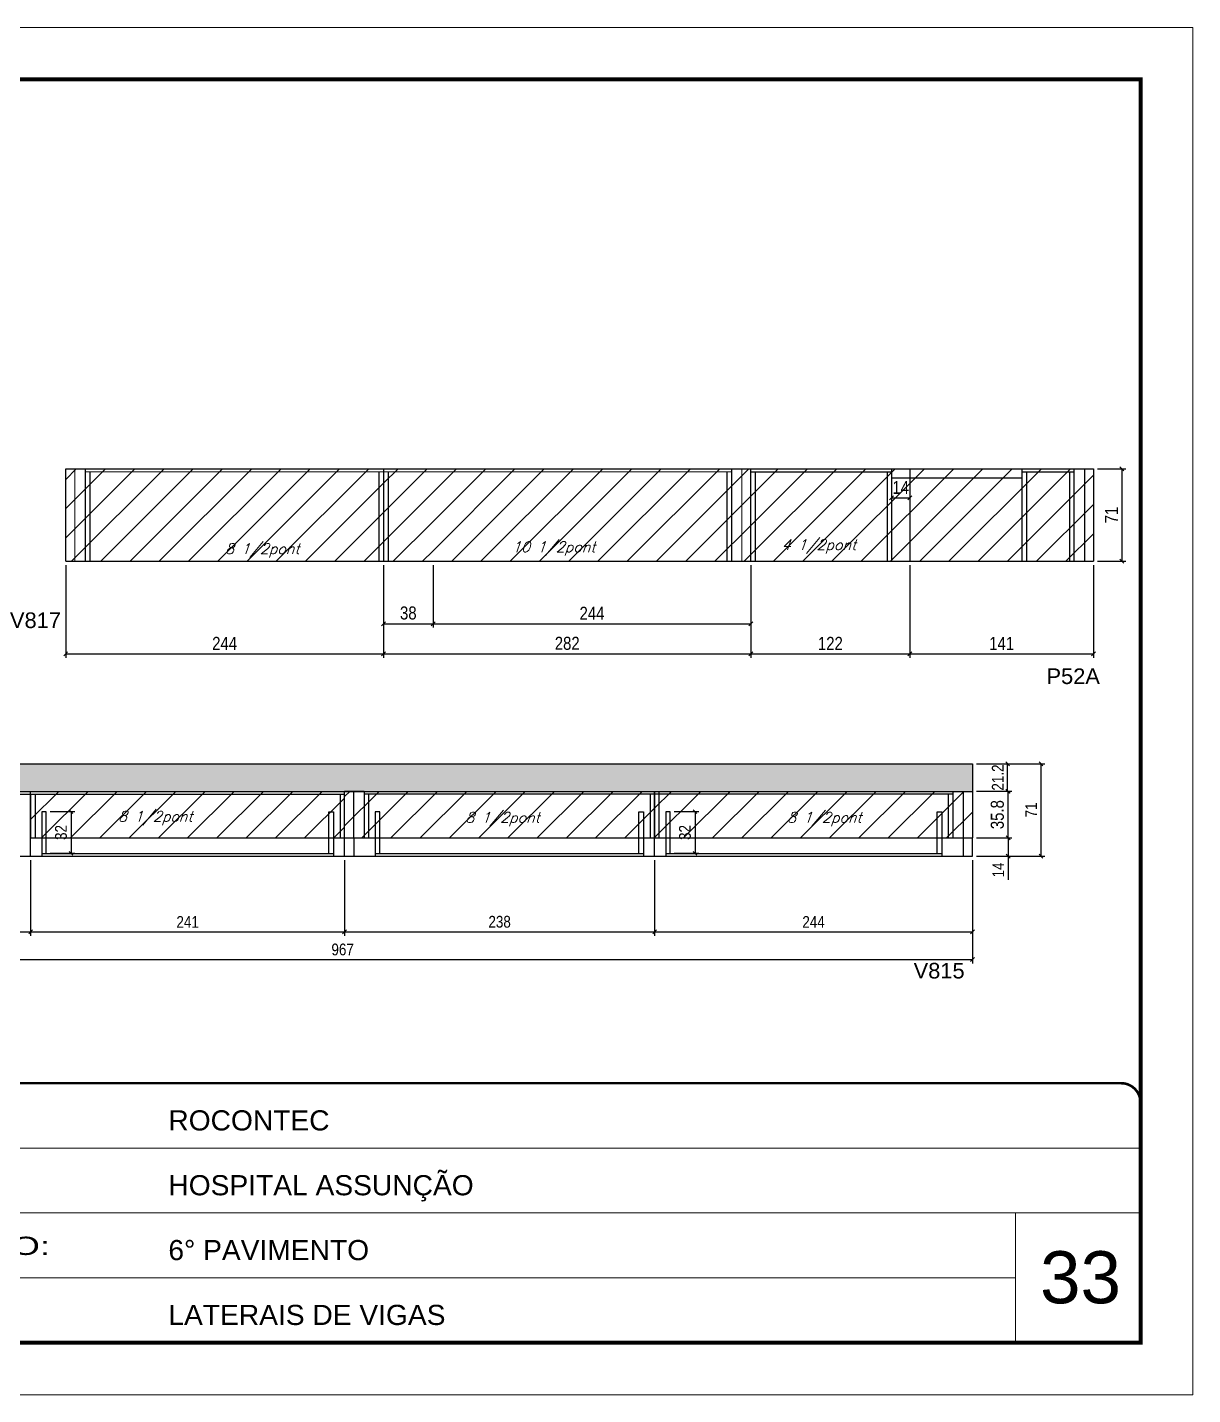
# Model space of a CAD drawing. Extents: x -20960 to -5926, y -2106 to 21915.
# Drawn here: x -11617 to -10722, y 11677 to 12727 of the extents above; entities that cross this region are included whole.
import ezdxf

# ---------------------------------------------------------------- set-up
doc = ezdxf.new("R2010")
doc.units = 0
doc.linetypes.add('CONTINUO', pattern=[0])
doc.linetypes.add('DASHED', pattern=[0.75, 0.5, -0.25])
for name, color, linetype in [('5', 5, 'Continuous'), ('COTA', 241, 'Continuous'), ('Painéis', 200, 'Continuous'), ('Reaproveitamento', 251, 'Continuous'), ('SARR_2.2x7', 40, 'Continuous'), ('SARR_3.5x7', 81, 'Continuous'), ('texto', 7, 'Continuous')]:
    doc.layers.add(name, color=color, linetype=linetype)
for name, color, linetype, lineweight in [('CARIMBO', 255, 'Continuous', 9), ('Folhas', 255, 'Continuous', 9), ('Sarr 2.2x7', 40, 'Continuous', 9), ('SARRAFO DE PRESSAO', 251, 'DASHED', 9)]:
    doc.layers.add(name, color=color, linetype=linetype, lineweight=lineweight)
doc.styles.add('ARIAL', font='arial.ttf')
doc.styles.add('COTA TECNICA', font='techl___.ttf', dxfattribs={"height": 10})
doc.styles.add('COTA TECNICA-50', font='techl___.ttf', dxfattribs={"height": 9})
doc.styles.add('Romans', font='romans.shx')
doc.styles.get("Standard").update_dxf_attribs({"font": 'arial.ttf'})
doc.styles.add('Tecnologia', font='')
doc.styles.get('Tecnologia').set_extended_font_data('Forgotten Futurist')
doc.dimstyles.new('COTA PAINEL-50', dxfattribs={"dimtxt": 9, "dimasz": 3, "dimexe": 3, "dimexo": 3, "dimgap": 3, "dimtad": 1, "dimdec": 1, "dimzin": 12, "dimdsep": 46, "dimtxsty": 'COTA TECNICA-50', "dimblk1": 'OBLIQUE', "dimblk2": 'OBLIQUE', "dimsah": 1, "dimcen": 0.9, "dimclrd": 4, "dimclre": 4, "dimclrt": 240, "dimadec": 1, "dimazin": 3, "dimtfac": 1, "dimtdec": 1, "dimtmove": 0, "dimatfit": 3, "dimfxl": 1, "dimtolj": 1, "dimtzin": 12, "dimarcsym": 0})
doc.dimstyles.new('PAINEL', dxfattribs={"dimtxt": 10, "dimasz": 3, "dimexe": 3, "dimexo": 3, "dimgap": 3, "dimtad": 1, "dimdec": 1, "dimzin": 12, "dimdsep": 46, "dimtxsty": 'COTA TECNICA', "dimblk1": 'OBLIQUE', "dimblk2": 'OBLIQUE', "dimsah": 1, "dimcen": 0.9, "dimclrd": 4, "dimclre": 4, "dimclrt": 240, "dimadec": 1, "dimazin": 3, "dimtfac": 1, "dimtdec": 1, "dimtmove": 0, "dimatfit": 3, "dimfxl": 1, "dimtolj": 1, "dimtzin": 12, "dimarcsym": 0})
pattern_1 = [(45, (138.873, -3441.319), (-11.22532, 11.22532), [])]
pattern_2 = [(45, (-154045.564, -7956.013), (-11.2253202, 11.2253202), [])]

# ---------------------------------------------------------------- blocks, each defined once
blk = doc.blocks.new('9999999999')
at = {"color": 30, "linetype": 'CONTINUO'}
for p, q in [((98564.6, 34379.6), (99584, 34379.6)), ((98564.6, 34329.8), (99488, 34329.8)), ((99584, 34329.8), (99488, 34329.8)), ((99488, 34329.8), (99488, 34230.2)), ((98564.6, 34280), (99488, 34280))]:
    blk.add_line(p, q, dxfattribs=at)
at = {"color": 30, "linetype": 'CONTINUO', "const_width": 2}
blk.add_lwpolyline([(99584, 34230.2), (99584, 34414.4, 0.414214), (99569, 34429.4), (98229, 34429.4, 0.414214), (98214, 34414.4), (98214, 34245.2, 0.414214), (98229, 34230.2), (99584, 34230.2)], format="xyb", dxfattribs=at)
at = {"layer": 'Folhas'}
blk.add_lwpolyline([(98139, 34190.2), (99624, 34190.2), (99624, 35240.2), (98139, 35240.2)], close=True, dxfattribs=at)
at = {"layer": 'Folhas', "color": 30, "const_width": 3}
blk.add_lwpolyline([(98214, 34230.2), (99584, 34230.2), (99584, 35200.2), (98214, 35200.2)], close=True, dxfattribs=at)
at = {"color": 7, "linetype": 'Continuous', "ltscale": 5, "style": 'ARIAL'}
for s, height, p in [('ROCONTEC', 15.48, (98837.7, 34393.1)), ('HOSPITAL ASSUNÇÃO', 15.483, (98837.7, 34343.3)), ('6° PAVIMENTO', 15.483, (98837.7, 34293.5)), ('LATERAIS DE VIGAS', 15.483, (98837.7, 34243.7))]:
    blk.add_text(s, height=height, dxfattribs=at).set_placement(p)
at = {"layer": 'Folhas', "color": 7, "style": 'Tecnologia', "width": 1.5}
blk.add_text('PAVIMENTO:', height=14, dxfattribs=at).set_placement((98573.7, 34297.5))
blk = doc.blocks.new('_Oblique')
at = {"color": 0, "linetype": 'ByBlock', "lineweight": -2}
blk.add_line((-0.5, -0.5), (0.5, 0.5), dxfattribs=at)
blk = doc.blocks.new('*D1195')
at = {"layer": 'COTA', "color": 4, "lineweight": -2, "ltscale": 25, "transparency": 16777216}
for p, q in [((-11587.1, 12313.8), (-11587.1, 12242.6)), ((-11343.1, 12313.8), (-11343.1, 12242.6)), ((-11587.1, 12245.6), (-11343.1, 12245.6))]:
    blk.add_line(p, q, dxfattribs=at)
at = {"layer": 'Defpoints', "color": 0, "ltscale": 25, "transparency": 16777216}
for p in [(-11587.1, 12316.8), (-11343.1, 12316.8), (-11343.1, 12245.6)]:
    blk.add_point(p, dxfattribs=at)
at = {"layer": 'COTA', "color": 4, "lineweight": -2, "ltscale": 25, "transparency": 16777216, "xscale": 3, "yscale": 3, "zscale": 3, "rotation": 180}
blk.add_blockref('_Oblique', (-11587.1, 12245.6), dxfattribs=at)
at = {"layer": 'COTA', "color": 4, "lineweight": -2, "ltscale": 25, "transparency": 16777216, "xscale": 3, "yscale": 3, "zscale": 3}
blk.add_blockref('_Oblique', (-11343.1, 12245.6), dxfattribs=at)
at = {"layer": 'COTA', "color": 240, "ltscale": 25, "transparency": 16777216, "insert": (-11465.1, 12253.7), "char_height": 10, "attachment_point": 5, "style": 'COTA TECNICA'}
blk.add_mtext('\\A1;244', dxfattribs=at)
blk = doc.blocks.new('*D1196')
at = {"layer": 'COTA', "color": 4, "lineweight": -2, "ltscale": 25, "transparency": 16777216}
for p, q in [((-11305.1, 12313.8), (-11305.1, 12265.8)), ((-11305.1, 12268.8), (-11061.1, 12268.8)), ((-11061.1, 12266.4), (-11061.1, 12265.8))]:
    blk.add_line(p, q, dxfattribs=at)
at = {"layer": 'Defpoints', "color": 0, "ltscale": 25, "transparency": 16777216}
for p in [(-11305.1, 12316.8), (-11061.1, 12269.4), (-11061.1, 12268.8)]:
    blk.add_point(p, dxfattribs=at)
at = {"layer": 'COTA', "color": 4, "lineweight": -2, "ltscale": 25, "transparency": 16777216, "xscale": 3, "yscale": 3, "zscale": 3, "rotation": 180}
blk.add_blockref('_Oblique', (-11305.1, 12268.8), dxfattribs=at)
at = {"layer": 'COTA', "color": 4, "lineweight": -2, "ltscale": 25, "transparency": 16777216, "xscale": 3, "yscale": 3, "zscale": 3}
blk.add_blockref('_Oblique', (-11061.1, 12268.8), dxfattribs=at)
at = {"layer": 'COTA', "color": 240, "ltscale": 25, "transparency": 16777216, "insert": (-11183.1, 12276.8), "char_height": 10, "attachment_point": 5, "style": 'COTA TECNICA'}
blk.add_mtext('\\A1;244', dxfattribs=at)
blk = doc.blocks.new('*D1197')
at = {"layer": 'COTA', "color": 4, "lineweight": -2, "ltscale": 25, "transparency": 16777216}
for p, q in [((-11343.1, 12313.8), (-11343.1, 12265.8)), ((-11305.1, 12313.8), (-11305.1, 12265.8)), ((-11343.1, 12268.8), (-11305.1, 12268.8))]:
    blk.add_line(p, q, dxfattribs=at)
at = {"layer": 'Defpoints', "color": 0, "ltscale": 25, "transparency": 16777216}
for p in [(-11343.1, 12316.8), (-11305.1, 12316.8), (-11305.1, 12268.8)]:
    blk.add_point(p, dxfattribs=at)
at = {"layer": 'COTA', "color": 4, "lineweight": -2, "ltscale": 25, "transparency": 16777216, "xscale": 3, "yscale": 3, "zscale": 3, "rotation": 180}
blk.add_blockref('_Oblique', (-11343.1, 12268.8), dxfattribs=at)
at = {"layer": 'COTA', "color": 4, "lineweight": -2, "ltscale": 25, "transparency": 16777216, "xscale": 3, "yscale": 3, "zscale": 3}
blk.add_blockref('_Oblique', (-11305.1, 12268.8), dxfattribs=at)
at = {"layer": 'COTA', "color": 240, "ltscale": 25, "transparency": 16777216, "insert": (-11324.1, 12277), "char_height": 10, "attachment_point": 5, "style": 'COTA TECNICA'}
blk.add_mtext('\\A1;38', dxfattribs=at)
blk = doc.blocks.new('*D1198')
at = {"layer": 'COTA', "color": 4, "lineweight": -2, "ltscale": 25, "transparency": 16777216}
for p, q in [((-11343.1, 12313.8), (-11343.1, 12242.6)), ((-11061.1, 12313.8), (-11061.1, 12242.6)), ((-11343.1, 12245.6), (-11061.1, 12245.6))]:
    blk.add_line(p, q, dxfattribs=at)
at = {"layer": 'Defpoints', "color": 0, "ltscale": 25, "transparency": 16777216}
for p in [(-11343.1, 12316.8), (-11061.1, 12316.8), (-11061.1, 12245.6)]:
    blk.add_point(p, dxfattribs=at)
at = {"layer": 'COTA', "color": 4, "lineweight": -2, "ltscale": 25, "transparency": 16777216, "xscale": 3, "yscale": 3, "zscale": 3, "rotation": 180}
blk.add_blockref('_Oblique', (-11343.1, 12245.6), dxfattribs=at)
at = {"layer": 'COTA', "color": 4, "lineweight": -2, "ltscale": 25, "transparency": 16777216, "xscale": 3, "yscale": 3, "zscale": 3}
blk.add_blockref('_Oblique', (-11061.1, 12245.6), dxfattribs=at)
at = {"layer": 'COTA', "color": 240, "ltscale": 25, "transparency": 16777216, "insert": (-11202.1, 12253.7), "char_height": 10, "attachment_point": 5, "style": 'COTA TECNICA'}
blk.add_mtext('\\A1;282', dxfattribs=at)
blk = doc.blocks.new('*D1209')
at = {"layer": 'COTA', "color": 4, "lineweight": -2, "ltscale": 25, "transparency": 16777216}
for p, q in [((-10795.1, 12387.8), (-10773.3, 12387.8)), ((-10776.3, 12387.8), (-10776.3, 12316.8)), ((-10795.1, 12316.8), (-10773.3, 12316.8))]:
    blk.add_line(p, q, dxfattribs=at)
at = {"layer": 'Defpoints', "color": 0, "ltscale": 25, "transparency": 16777216}
for p in [(-10798.1, 12387.8), (-10798.1, 12316.8), (-10776.3, 12316.8)]:
    blk.add_point(p, dxfattribs=at)
at = {"layer": 'COTA', "color": 4, "lineweight": -2, "ltscale": 25, "transparency": 16777216, "xscale": 3, "yscale": 3, "zscale": 3}
for p, rotation in [((-10776.3, 12387.8), 90), ((-10776.3, 12316.8), 270)]:
    blk.add_blockref('_Oblique', p, dxfattribs=dict(at, rotation=rotation))
at = {"layer": 'COTA', "color": 240, "ltscale": 25, "transparency": 16777216, "insert": (-10784.3, 12352.3), "char_height": 10, "attachment_point": 5, "rotation": 90, "style": 'COTA TECNICA'}
blk.add_mtext('\\A1;71', dxfattribs=at)
blk = doc.blocks.new('*D1199')
at = {"layer": 'COTA', "color": 4, "lineweight": -2, "ltscale": 25, "transparency": 16777216}
for p, q in [((-11061.1, 12313.8), (-11061.1, 12242.6)), ((-10939.1, 12313.8), (-10939.1, 12242.6)), ((-11061.1, 12245.6), (-10939.1, 12245.6))]:
    blk.add_line(p, q, dxfattribs=at)
at = {"layer": 'Defpoints', "color": 0, "ltscale": 25, "transparency": 16777216}
for p in [(-11061.1, 12316.8), (-10939.1, 12316.8), (-10939.1, 12245.6)]:
    blk.add_point(p, dxfattribs=at)
at = {"layer": 'COTA', "color": 4, "lineweight": -2, "ltscale": 25, "transparency": 16777216, "xscale": 3, "yscale": 3, "zscale": 3, "rotation": 180}
blk.add_blockref('_Oblique', (-11061.1, 12245.6), dxfattribs=at)
at = {"layer": 'COTA', "color": 4, "lineweight": -2, "ltscale": 25, "transparency": 16777216, "xscale": 3, "yscale": 3, "zscale": 3}
blk.add_blockref('_Oblique', (-10939.1, 12245.6), dxfattribs=at)
at = {"layer": 'COTA', "color": 240, "ltscale": 25, "transparency": 16777216, "insert": (-11000.1, 12253.7), "char_height": 10, "attachment_point": 5, "style": 'COTA TECNICA'}
blk.add_mtext('\\A1;122', dxfattribs=at)
blk = doc.blocks.new('*D1200')
at = {"layer": 'COTA', "color": 4, "lineweight": -2, "ltscale": 25, "transparency": 16777216}
for p, q in [((-10798.1, 12313.8), (-10798.1, 12242.6)), ((-10939.1, 12266.4), (-10939.1, 12242.6)), ((-10939.1, 12245.6), (-10798.1, 12245.6))]:
    blk.add_line(p, q, dxfattribs=at)
at = {"layer": 'Defpoints', "color": 0, "ltscale": 25, "transparency": 16777216}
for p in [(-10798.1, 12316.8), (-10939.1, 12269.4), (-10798.1, 12245.6)]:
    blk.add_point(p, dxfattribs=at)
at = {"layer": 'COTA', "color": 4, "lineweight": -2, "ltscale": 25, "transparency": 16777216, "xscale": 3, "yscale": 3, "zscale": 3, "rotation": 180}
blk.add_blockref('_Oblique', (-10939.1, 12245.6), dxfattribs=at)
at = {"layer": 'COTA', "color": 4, "lineweight": -2, "ltscale": 25, "transparency": 16777216, "xscale": 3, "yscale": 3, "zscale": 3}
blk.add_blockref('_Oblique', (-10798.1, 12245.6), dxfattribs=at)
at = {"layer": 'COTA', "color": 240, "ltscale": 25, "transparency": 16777216, "insert": (-10868.6, 12253.7), "char_height": 10, "attachment_point": 5, "style": 'COTA TECNICA'}
blk.add_mtext('\\A1;141', dxfattribs=at)
blk = doc.blocks.new('*D1210')
at = {"layer": 'COTA', "color": 4, "lineweight": -2, "ltscale": 25, "transparency": 16777216}
for p, q in [((-10953.1, 12377.8), (-10953.1, 12362.4)), ((-10939.1, 12377.8), (-10939.1, 12362.4)), ((-10953.1, 12365.4), (-10939.1, 12365.4))]:
    blk.add_line(p, q, dxfattribs=at)
at = {"layer": 'Defpoints', "color": 0, "ltscale": 25, "transparency": 16777216}
for p in [(-10953.1, 12380.8), (-10939.1, 12380.8), (-10939.1, 12365.4)]:
    blk.add_point(p, dxfattribs=at)
at = {"layer": 'COTA', "color": 4, "lineweight": -2, "ltscale": 25, "transparency": 16777216, "xscale": 3, "yscale": 3, "zscale": 3, "rotation": 180}
blk.add_blockref('_Oblique', (-10953.1, 12365.4), dxfattribs=at)
at = {"layer": 'COTA', "color": 4, "lineweight": -2, "ltscale": 25, "transparency": 16777216, "xscale": 3, "yscale": 3, "zscale": 3}
blk.add_blockref('_Oblique', (-10939.1, 12365.4), dxfattribs=at)
at = {"layer": 'COTA', "color": 240, "ltscale": 25, "transparency": 16777216, "insert": (-10946.1, 12373.5), "char_height": 10, "attachment_point": 5, "style": 'COTA TECNICA'}
blk.add_mtext('\\A1;14', dxfattribs=at)
blk = doc.blocks.new('*D1213')
at = {"layer": 'COTA', "color": 4, "lineweight": -2, "ltscale": 25, "transparency": 16777216}
for p, q in [((-10888, 12140.1), (-10860.7, 12140.1)), ((-10863.7, 12104.3), (-10863.7, 12140.1)), ((-10888, 12104.3), (-10860.7, 12104.3))]:
    blk.add_line(p, q, dxfattribs=at)
at = {"layer": 'Defpoints', "color": 0, "ltscale": 25, "transparency": 16777216}
for p in [(-10891, 12140.1), (-10863.7, 12140.1), (-10891, 12104.3)]:
    blk.add_point(p, dxfattribs=at)
at = {"layer": 'COTA', "color": 4, "lineweight": -2, "ltscale": 25, "transparency": 16777216, "xscale": 3, "yscale": 3, "zscale": 3}
for p, rotation in [((-10863.7, 12140.1), 90), ((-10863.7, 12104.3), 270)]:
    blk.add_blockref('_Oblique', p, dxfattribs=dict(at, rotation=rotation))
at = {"layer": 'COTA', "color": 240, "ltscale": 25, "transparency": 16777216, "insert": (-10871.9, 12122.2), "char_height": 10, "attachment_point": 5, "rotation": 90, "style": 'COTA TECNICA'}
blk.add_mtext('\\A1;35.8', dxfattribs=at)
blk = doc.blocks.new('*D1214')
at = {"layer": 'COTA', "color": 4, "lineweight": -2, "transparency": 16777216}
for p, q in [((-10888, 12161.3), (-10861, 12161.3)), ((-10864, 12140.1), (-10864, 12161.3)), ((-10888, 12140.1), (-10861, 12140.1))]:
    blk.add_line(p, q, dxfattribs=at)
at = {"layer": 'Defpoints', "color": 0, "transparency": 16777216}
for p in [(-10891, 12161.3), (-10864, 12161.3), (-10891, 12140.1)]:
    blk.add_point(p, dxfattribs=at)
at = {"layer": 'COTA', "color": 4, "lineweight": -2, "transparency": 16777216, "xscale": 3, "yscale": 3, "zscale": 3}
for p, rotation in [((-10864, 12161.3), 90), ((-10864, 12140.1), 270)]:
    blk.add_blockref('_Oblique', p, dxfattribs=dict(at, rotation=rotation))
at = {"layer": 'COTA', "color": 240, "transparency": 16777216, "insert": (-10871.6, 12150.7), "char_height": 9, "attachment_point": 5, "rotation": 90, "style": 'COTA TECNICA-50'}
blk.add_mtext('\\A1;21.2', dxfattribs=at)
blk = doc.blocks.new('*D1202')
at = {"layer": 'COTA', "color": 4, "lineweight": -2, "transparency": 16777216}
for p, q in [((-11858, 12087.3), (-11858, 12029.2)), ((-11614, 12087.3), (-11614, 12029.2)), ((-11858, 12032.2), (-11614, 12032.2))]:
    blk.add_line(p, q, dxfattribs=at)
at = {"layer": 'Defpoints', "color": 0, "transparency": 16777216}
for p in [(-11858, 12090.3), (-11614, 12090.3), (-11614, 12032.2)]:
    blk.add_point(p, dxfattribs=at)
at = {"layer": 'COTA', "color": 4, "lineweight": -2, "transparency": 16777216, "xscale": 3, "yscale": 3, "zscale": 3, "rotation": 180}
blk.add_blockref('_Oblique', (-11858, 12032.2), dxfattribs=at)
at = {"layer": 'COTA', "color": 4, "lineweight": -2, "transparency": 16777216, "xscale": 3, "yscale": 3, "zscale": 3}
blk.add_blockref('_Oblique', (-11614, 12032.2), dxfattribs=at)
at = {"layer": 'COTA', "color": 240, "transparency": 16777216, "insert": (-11736, 12039.8), "char_height": 9, "attachment_point": 5, "style": 'COTA TECNICA-50'}
blk.add_mtext('\\A1;244', dxfattribs=at)
blk = doc.blocks.new('*D1215')
at = {"layer": 'COTA', "color": 4, "lineweight": -2, "transparency": 16777216}
for p, q in [((-11614, 12087.3), (-11614, 12029.2)), ((-11373, 12087.3), (-11373, 12029.2)), ((-11614, 12032.2), (-11373, 12032.2))]:
    blk.add_line(p, q, dxfattribs=at)
at = {"layer": 'Defpoints', "color": 0, "transparency": 16777216}
for p in [(-11614, 12090.3), (-11373, 12090.3), (-11373, 12032.2)]:
    blk.add_point(p, dxfattribs=at)
at = {"layer": 'COTA', "color": 4, "lineweight": -2, "transparency": 16777216, "xscale": 3, "yscale": 3, "zscale": 3, "rotation": 180}
blk.add_blockref('_Oblique', (-11614, 12032.2), dxfattribs=at)
at = {"layer": 'COTA', "color": 4, "lineweight": -2, "transparency": 16777216, "xscale": 3, "yscale": 3, "zscale": 3}
blk.add_blockref('_Oblique', (-11373, 12032.2), dxfattribs=at)
at = {"layer": 'COTA', "color": 240, "transparency": 16777216, "insert": (-11493.5, 12039.8), "char_height": 9, "attachment_point": 5, "style": 'COTA TECNICA-50'}
blk.add_mtext('\\A1;241', dxfattribs=at)
blk = doc.blocks.new('*D1203')
at = {"layer": 'COTA', "color": 4, "lineweight": -2, "transparency": 16777216}
for p, q in [((-11373, 12087.3), (-11373, 12029.2)), ((-11135, 12087.3), (-11135, 12029.2)), ((-11373, 12032.2), (-11135, 12032.2))]:
    blk.add_line(p, q, dxfattribs=at)
at = {"layer": 'Defpoints', "color": 0, "transparency": 16777216}
for p in [(-11373, 12090.3), (-11135, 12090.3), (-11135, 12032.2)]:
    blk.add_point(p, dxfattribs=at)
at = {"layer": 'COTA', "color": 4, "lineweight": -2, "transparency": 16777216, "xscale": 3, "yscale": 3, "zscale": 3, "rotation": 180}
blk.add_blockref('_Oblique', (-11373, 12032.2), dxfattribs=at)
at = {"layer": 'COTA', "color": 4, "lineweight": -2, "transparency": 16777216, "xscale": 3, "yscale": 3, "zscale": 3}
blk.add_blockref('_Oblique', (-11135, 12032.2), dxfattribs=at)
at = {"layer": 'COTA', "color": 240, "transparency": 16777216, "insert": (-11254, 12039.9), "char_height": 9, "attachment_point": 5, "style": 'COTA TECNICA-50'}
blk.add_mtext('\\A1;238', dxfattribs=at)
blk = doc.blocks.new('*D1204')
at = {"layer": 'COTA', "color": 4, "lineweight": -2, "transparency": 16777216}
for p, q in [((-11135, 12087.3), (-11135, 12029.2)), ((-10891, 12087.3), (-10891, 12029.2)), ((-11135, 12032.2), (-10891, 12032.2))]:
    blk.add_line(p, q, dxfattribs=at)
at = {"layer": 'Defpoints', "color": 0, "transparency": 16777216}
for p in [(-11135, 12090.3), (-10891, 12090.3), (-10891, 12032.2)]:
    blk.add_point(p, dxfattribs=at)
at = {"layer": 'COTA', "color": 4, "lineweight": -2, "transparency": 16777216, "xscale": 3, "yscale": 3, "zscale": 3, "rotation": 180}
blk.add_blockref('_Oblique', (-11135, 12032.2), dxfattribs=at)
at = {"layer": 'COTA', "color": 4, "lineweight": -2, "transparency": 16777216, "xscale": 3, "yscale": 3, "zscale": 3}
blk.add_blockref('_Oblique', (-10891, 12032.2), dxfattribs=at)
at = {"layer": 'COTA', "color": 240, "transparency": 16777216, "insert": (-11013, 12039.8), "char_height": 9, "attachment_point": 5, "style": 'COTA TECNICA-50'}
blk.add_mtext('\\A1;244', dxfattribs=at)
blk = doc.blocks.new('*D1205')
at = {"layer": 'COTA', "color": 4, "lineweight": -2, "transparency": 16777216}
for p, q in [((-11858, 12087.3), (-11858, 12008)), ((-10891, 12087.3), (-10891, 12008)), ((-11858, 12011), (-10891, 12011))]:
    blk.add_line(p, q, dxfattribs=at)
at = {"layer": 'Defpoints', "color": 0, "transparency": 16777216}
for p in [(-11858, 12090.3), (-10891, 12090.3), (-10891, 12011)]:
    blk.add_point(p, dxfattribs=at)
at = {"layer": 'COTA', "color": 4, "lineweight": -2, "transparency": 16777216, "xscale": 3, "yscale": 3, "zscale": 3, "rotation": 180}
blk.add_blockref('_Oblique', (-11858, 12011), dxfattribs=at)
at = {"layer": 'COTA', "color": 4, "lineweight": -2, "transparency": 16777216, "xscale": 3, "yscale": 3, "zscale": 3}
blk.add_blockref('_Oblique', (-10891, 12011), dxfattribs=at)
at = {"layer": 'COTA', "color": 240, "transparency": 16777216, "insert": (-11374.5, 12018.6), "char_height": 9, "attachment_point": 5, "style": 'COTA TECNICA-50'}
blk.add_mtext('\\A1;967', dxfattribs=at)
blk = doc.blocks.new('*D1221')
at = {"layer": 'COTA', "color": 4, "lineweight": -2, "transparency": 16777216}
for p, q in [((-11599, 12124.5), (-11580, 12124.5)), ((-11583, 12124.5), (-11583, 12092.5)), ((-11599, 12092.5), (-11580, 12092.5))]:
    blk.add_line(p, q, dxfattribs=at)
at = {"layer": 'Defpoints', "color": 0, "transparency": 16777216}
for p in [(-11602, 12124.5), (-11602, 12092.5), (-11583, 12092.5)]:
    blk.add_point(p, dxfattribs=at)
at = {"layer": 'COTA', "color": 4, "lineweight": -2, "transparency": 16777216, "xscale": 3, "yscale": 3, "zscale": 3}
for p, rotation in [((-11583, 12124.5), 90), ((-11583, 12092.5), 270)]:
    blk.add_blockref('_Oblique', p, dxfattribs=dict(at, rotation=rotation))
at = {"layer": 'COTA', "color": 240, "transparency": 16777216, "insert": (-11590.7, 12108.5), "char_height": 9, "attachment_point": 5, "rotation": 90, "style": 'COTA TECNICA-50'}
blk.add_mtext('\\A1;32', dxfattribs=at)
blk = doc.blocks.new('*D1222')
at = {"layer": 'COTA', "color": 4, "lineweight": -2, "transparency": 16777216}
for p, q in [((-11120, 12124.5), (-11101, 12124.5)), ((-11104, 12124.5), (-11104, 12092.5)), ((-11120, 12092.5), (-11101, 12092.5))]:
    blk.add_line(p, q, dxfattribs=at)
at = {"layer": 'Defpoints', "color": 0, "transparency": 16777216}
for p in [(-11123, 12124.5), (-11123, 12092.5), (-11104, 12092.5)]:
    blk.add_point(p, dxfattribs=at)
at = {"layer": 'COTA', "color": 4, "lineweight": -2, "transparency": 16777216, "xscale": 3, "yscale": 3, "zscale": 3}
for p, rotation in [((-11104, 12124.5), 90), ((-11104, 12092.5), 270)]:
    blk.add_blockref('_Oblique', p, dxfattribs=dict(at, rotation=rotation))
at = {"layer": 'COTA', "color": 240, "transparency": 16777216, "insert": (-11111.7, 12108.5), "char_height": 9, "attachment_point": 5, "rotation": 90, "style": 'COTA TECNICA-50'}
blk.add_mtext('\\A1;32', dxfattribs=at)
blk = doc.blocks.new('*D1223')
at = {"layer": 'COTA', "color": 4, "lineweight": -2, "transparency": 16777216}
for p, q in [((-10888, 12104.3), (-10860.7, 12104.3)), ((-10863.7, 12104.3), (-10863.7, 12090.3)), ((-10888, 12090.3), (-10860.7, 12090.3)), ((-10863.7, 12090.3), (-10863.7, 12072.2))]:
    blk.add_line(p, q, dxfattribs=at)
at = {"layer": 'Defpoints', "color": 0, "transparency": 16777216}
for p in [(-10891, 12104.3), (-10891, 12090.3), (-10863.7, 12090.3)]:
    blk.add_point(p, dxfattribs=at)
at = {"layer": 'COTA', "color": 4, "lineweight": -2, "transparency": 16777216, "xscale": 3, "yscale": 3, "zscale": 3}
for p, rotation in [((-10863.7, 12104.3), 90), ((-10863.7, 12090.3), 270)]:
    blk.add_blockref('_Oblique', p, dxfattribs=dict(at, rotation=rotation))
at = {"layer": 'COTA', "color": 240, "transparency": 16777216, "insert": (-10871.2, 12079.7), "char_height": 9, "attachment_point": 5, "rotation": 90, "style": 'COTA TECNICA-50'}
blk.add_mtext('\\A1;14', dxfattribs=at)
blk = doc.blocks.new('*D1206')
at = {"layer": 'COTA', "color": 4, "lineweight": -2, "transparency": 16777216}
for p, q in [((-10888, 12161.3), (-10835.4, 12161.3)), ((-10838.4, 12090.3), (-10838.4, 12161.3)), ((-10888, 12090.3), (-10835.4, 12090.3))]:
    blk.add_line(p, q, dxfattribs=at)
at = {"layer": 'Defpoints', "color": 0, "transparency": 16777216}
for p in [(-10891, 12161.3), (-10838.4, 12161.3), (-10891, 12090.3)]:
    blk.add_point(p, dxfattribs=at)
at = {"layer": 'COTA', "color": 4, "lineweight": -2, "transparency": 16777216, "xscale": 3, "yscale": 3, "zscale": 3}
for p, rotation in [((-10838.4, 12161.3), 90), ((-10838.4, 12090.3), 270)]:
    blk.add_blockref('_Oblique', p, dxfattribs=dict(at, rotation=rotation))
at = {"layer": 'COTA', "color": 240, "transparency": 16777216, "insert": (-10846, 12125.8), "char_height": 9, "attachment_point": 5, "rotation": 90, "style": 'COTA TECNICA-50'}
blk.add_mtext('\\A1;71', dxfattribs=at)

msp = doc.modelspace()

# ---------------------------------------------------------------- hatches: boundary and pattern name
at = {"layer": 'COTA', "ltscale": 25}
h = msp.add_hatch(dxfattribs=at)
h.set_pattern_fill('AR-CONC', color=256, scale=0.03)
h.set_pattern_definition([(50, (219.5488, -3415.3086), (5.4655401, -0.4781726), [0.5715, -6.2865]), (355, (219.549, -3415.3086), (-1.0573026, 5.7317054), [0.4572, -5.0292175]), (100.451445, (220.004, -3415.3484), (4.4082374, 5.2535326), [0.4857003, -5.3427073]), (46.1842, (219.549, -3413.7846), (8.1323712, -1.2612698), [0.85725, -9.42975]), (96.635558, (220.2265, -3413.89), (7.122124, 7.4227837), [0.7285507, -8.0140682]), (351.18415, (219.549, -3413.7846), (7.122124, 7.4227837), [0.685799, -7.543792]), (21, (220.3108, -3414.1656), (4.5484317, -3.0679559), [0.5715, -6.2865]), (326, (220.311, -3414.1656), (1.8540609, 5.525639), [0.4572, -5.0292]), (71.451445, (220.69, -3414.421), (6.4024926, 2.457683), [0.4857003, -5.3426981]), (37.5, (219.5488, -3415.3086), (0.0926581, 2.53665117), [0, -4.96824, 0, -5.1054, 0, -5.04825]), (7.5, (219.5488, -3415.3086), (2.00458988, 3.00541724), [0, -2.91084, 0, -4.85394, 0, -1.92405]), (327.5, (217.8495, -3415.3086), (4.06771786, -0.17186232), [0, -1.905, 0, -5.9436, 0, -7.8867]), (317.5, (217.0875, -3415.3086), (4.44387544, 0.7627947), [0, -2.4765, 0, -3.94716, 0, -5.6007])])
h.paths.add_polyline_path([(-11869.03, 12161.27), (-11869.03, 12140.07), (-11358.03, 12140.07), (-11135.03, 12140.07), (-10891.03, 12140.07), (-10891.03, 12161.27)])
at = {"layer": 'Reaproveitamento'}
h = msp.add_hatch(dxfattribs=at)
h.set_pattern_fill('ANSI31', color=256, scale=5)
h.set_pattern_definition(pattern_1)
h.paths.add_polyline_path([(-11343.12, 12316.78), (-11343.12, 12387.78), (-11587.12, 12387.78), (-11587.12, 12316.78)])
h = msp.add_hatch(dxfattribs=at)
h.set_pattern_fill('ANSI31', color=256, scale=5)
h.set_pattern_definition(pattern_1)
h.paths.add_polyline_path([(-11343.12, 12316.78), (-11305.12, 12316.78), (-11305.12, 12387.78), (-11343.12, 12387.78)])
h = msp.add_hatch(dxfattribs=at)
h.set_pattern_fill('ANSI31', color=256, scale=5)
h.set_pattern_definition(pattern_1)
h.paths.add_polyline_path([(-11305.12, 12387.78), (-11305.12, 12316.78), (-11061.12, 12316.78), (-11061.12, 12387.78)])
h = msp.add_hatch(dxfattribs=at)
h.set_pattern_fill('ANSI31', color=256, scale=5)
h.set_pattern_definition(pattern_1)
h.paths.add_polyline_path([(-11061.12, 12387.78), (-11061.12, 12316.78), (-10953.12, 12316.78), (-10798.1, 12316.78), (-10798.1, 12387.78), (-10953.12, 12387.78)])
h = msp.add_hatch(dxfattribs=at)
h.set_pattern_fill('ANSI31', color=256, scale=5)
h.set_pattern_definition([(45, (219.549, -3415.309), (-11.22532, 11.22532), [])])
h.paths.add_polyline_path([(-11614.03, 12104.27), (-11373.03, 12104.27), (-11373.03, 12140.07), (-11614.03, 12140.07)])
at = {"layer": 'Reaproveitamento', "ltscale": 25}
h = msp.add_hatch(dxfattribs=at)
h.set_pattern_fill('ANSI31', color=256, scale=5)
h.set_pattern_definition(pattern_2)
h.paths.add_polyline_path([(-11373.03, 12104.27), (-11135.03, 12104.27), (-11135.03, 12140.07), (-11373.03, 12140.07)])
h = msp.add_hatch(dxfattribs=at)
h.set_pattern_fill('ANSI31', color=256, scale=5)
h.set_pattern_definition(pattern_2)
h.paths.add_polyline_path([(-11135.03, 12104.27), (-10891.03, 12104.27), (-10891.03, 12140.07), (-11135.03, 12140.07)])

# ---------------------------------------------------------------- linework, layer by layer
at = {"layer": 'COTA', "ltscale": 25}
for p, q in [((-11858.03, 12161.27), (-10891.03, 12161.27)), ((-10891.03, 12161.27), (-10891.03, 12140.07))]:
    msp.add_line(p, q, dxfattribs=at)
at = {"layer": 'Painéis'}
for p, q in [((-11587.12, 12387.78), (-11061.12, 12387.78)), ((-11587.12, 12316.78), (-11587.12, 12387.78)), ((-11061.12, 12387.78), (-10953.12, 12387.78)), ((-10953.12, 12387.78), (-10798.1, 12387.78)), ((-11587.12, 12316.78), (-10798.1, 12316.78)), ((-11858.03, 12140.07), (-11358.03, 12140.07)), ((-11373.03, 12140.07), (-11135.03, 12140.07)), ((-11614.03, 12104.27), (-10891.03, 12104.27))]:
    msp.add_line(p, q, dxfattribs=at)
at = {"layer": 'Painéis', "ltscale": 25}
for p, q in [((-11343.12, 12387.78), (-11343.12, 12316.78)), ((-11061.12, 12316.78), (-11061.12, 12387.78)), ((-10939.1, 12387.78), (-10939.1, 12316.78)), ((-10798.1, 12387.78), (-10798.1, 12316.78)), ((-11614.03, 12090.27), (-11614.03, 12140.07)), ((-11373.03, 12090.27), (-11373.03, 12140.07)), ((-11358.03, 12140.07), (-11373.03, 12140.07)), ((-11135.03, 12090.27), (-11135.03, 12140.07)), ((-11135.03, 12140.07), (-10891.03, 12140.07)), ((-10891.03, 12140.07), (-10891.03, 12104.27)), ((-10891.03, 12090.27), (-10891.03, 12104.27)), ((-11858.03, 12090.27), (-11614.03, 12090.27)), ((-11614.03, 12090.27), (-10891.03, 12090.27))]:
    msp.add_line(p, q, dxfattribs=at)
at = {"layer": 'Sarr 2.2x7'}
for p, q in [((-11580.12, 12316.78), (-11580.12, 12387.78)), ((-11572.12, 12385.58), (-11343.12, 12385.58)), ((-11343.12, 12385.58), (-11076.12, 12385.58)), ((-11068.12, 12387.78), (-11068.12, 12316.78))]:
    msp.add_line(p, q, dxfattribs=at)
at = {"layer": 'SARR_2.2x7', "linetype": 'Continuous'}
for p, q in [((-11061.12, 12385.58), (-10953.12, 12385.58)), ((-10953.12, 12380.78), (-10939.1, 12380.78)), ((-10939.1, 12380.78), (-10853.12, 12380.78)), ((-10853.12, 12385.58), (-10813.1, 12385.58)), ((-10805.1, 12387.78), (-10805.1, 12316.78)), ((-11366.03, 12104.27), (-11366.03, 12140.07)), ((-10898.03, 12140.07), (-10898.03, 12104.27)), ((-11773.03, 12137.87), (-11614.03, 12137.87)), ((-11614.03, 12137.87), (-11373.03, 12137.87)), ((-10906.03, 12137.87), (-11358.03, 12137.87)), ((-11366.03, 12104.27), (-11366.03, 12090.27)), ((-10898.03, 12104.27), (-10898.03, 12090.27))]:
    msp.add_line(p, q, dxfattribs=at)
at = {"layer": 'SARR_2.2x7', "linetype": 'Continuous', "ltscale": 50}
for p, q in [((-11605.53, 12092.47), (-11381.53, 12092.47)), ((-11349.53, 12092.47), (-11143.53, 12092.47)), ((-11126.53, 12092.47), (-10914.53, 12092.47))]:
    msp.add_line(p, q, dxfattribs=at)
at = {"layer": 'SARR_3.5x7'}
for p, q in [((-11572.12, 12387.78), (-11572.12, 12316.78)), ((-11568.62, 12385.58), (-11568.62, 12316.78)), ((-11346.62, 12385.58), (-11346.62, 12316.78)), ((-11339.62, 12385.58), (-11339.62, 12316.78)), ((-11079.62, 12385.58), (-11079.62, 12316.78)), ((-11076.12, 12387.78), (-11076.12, 12316.78)), ((-11057.62, 12316.78), (-11057.62, 12385.58)), ((-10956.62, 12385.58), (-10956.62, 12316.78)), ((-10953.12, 12387.78), (-10953.12, 12316.78)), ((-10853.12, 12387.78), (-10853.12, 12316.78)), ((-10849.62, 12385.58), (-10849.62, 12316.78)), ((-10816.6, 12385.58), (-10816.6, 12316.78)), ((-10813.1, 12387.78), (-10813.1, 12316.78)), ((-11572.12, 12316.78), (-11568.62, 12316.78)), ((-11346.62, 12316.78), (-11339.62, 12316.78)), ((-11079.62, 12316.78), (-11076.12, 12316.78)), ((-11358.03, 12140.07), (-11358.03, 12104.27)), ((-11135.03, 12140.07), (-11135.03, 12104.27)), ((-11131.53, 12104.27), (-11131.53, 12140.07)), ((-11614.03, 12137.87), (-11614.03, 12104.27)), ((-11610.53, 12137.87), (-11610.53, 12104.27)), ((-11354.53, 12137.87), (-11354.53, 12104.27)), ((-11138.53, 12137.87), (-11138.53, 12104.27))]:
    msp.add_line(p, q, dxfattribs=at)
at = {"layer": 'SARR_3.5x7', "ltscale": 25}
for p, q in [((-11343.12, 12316.78), (-11343.12, 12316.78)), ((-11061.12, 12316.78), (-11061.12, 12316.78)), ((-11061.12, 12316.78), (-11057.62, 12316.78)), ((-10956.62, 12316.78), (-10953.12, 12316.78))]:
    msp.add_line(p, q, dxfattribs=at)
at = {"layer": 'SARR_3.5x7'}
for points in [[(-11373.03, 12104.27), (-11373.03, 12140.07)], [(-10906.03, 12140.07), (-10906.03, 12104.27)], [(-11376.53, 12137.87), (-11376.53, 12104.27)], [(-10909.53, 12104.27), (-10909.53, 12137.87)], [(-11602.03, 12092.47), (-11602.03, 12124.47), (-11605.53, 12124.47), (-11605.53, 12090.27)], [(-11385.03, 12092.47), (-11385.03, 12124.47), (-11381.53, 12124.47), (-11381.53, 12090.27)], [(-11346.03, 12092.47), (-11346.03, 12124.47), (-11349.53, 12124.47), (-11349.53, 12090.27)], [(-11147.03, 12092.47), (-11147.03, 12124.47), (-11143.53, 12124.47), (-11143.53, 12090.27)], [(-11123.03, 12092.47), (-11123.03, 12124.47), (-11126.53, 12124.47), (-11126.53, 12090.27)], [(-10918.03, 12092.47), (-10918.03, 12124.47), (-10914.53, 12124.47), (-10914.53, 12090.27)]]:
    msp.add_lwpolyline(points, dxfattribs=at)

# ---------------------------------------------------------------- block references
at = {"layer": 'SARRAFO DE PRESSAO', "color": 6, "linetype": 'ByBlock'}
msp.add_blockref('9999999999', (-110345.98, -22513.42), dxfattribs=at)

# ---------------------------------------------------------------- texts
at = {"layer": '5', "linetype": 'Continuous'}
for s, p in [('V817', (-11629.89, 12265.5)), ('P52A', (-10834.2, 12222.5)), ('V815', (-10936.19, 11996.37))]:
    msp.add_text(s, height=12, rotation=359.99996, dxfattribs=at).set_placement(p)
at = {"layer": 'CARIMBO', "style": 'ARIAL'}
msp.add_text('33', height=40, dxfattribs=at).set_placement((-10839.14, 11746.93))
at = {"layer": 'texto', "color": 2, "char_height": 8, "attachment_point": 5, "style": 'Romans'}
for s, insert in [('{\\Q19;\\C256;8 1/2pont}', (-11436.18, 12325.11)), ('{\\Q19;\\C256;10 1/2pont}', (-11212.46, 12326.51)), ('{\\Q19;\\C256;4 1/2pont}', (-11008.87, 12328.2)), ('{\\Q19;\\C256;8 1/2pont}', (-11518.28, 12119.55)), ('{\\Q19;\\C256;8 1/2pont}', (-11251.73, 12118.74)), ('{\\Q19;\\C256;8 1/2pont}', (-11004.65, 12118.79))]:
    msp.add_mtext(s, dxfattribs=dict(at, insert=insert))

# ---------------------------------------------------------------- dimensions: what is measured, and where the dimension line sits
at = {"layer": 'COTA', "ltscale": 25}
dim = msp.add_linear_dim(base=(-10939.1, 12365.38), p1=(-10953.12, 12380.78), p2=(-10939.1, 12380.78), dimstyle='PAINEL', dxfattribs=at)
dim.commit()
dim.dimension.update_dxf_attribs({"geometry": '*D1210', "text_midpoint": (-10946.11, 12365.38), "dimtype": 160})
for base, p1, p2, picture, middle in [((-10776.25, 12316.78), (-10798.1, 12387.78), (-10798.1, 12316.78), '*D1209', (-10784.32, 12352.28)), ((-10863.67, 12140.07), (-10891.03, 12104.27), (-10891.03, 12140.07), '*D1213', (-10871.91, 12122.17))]:
    dim = msp.add_linear_dim(base=base, p1=p1, p2=p2, angle=90, dimstyle='PAINEL', dxfattribs=at)
    dim.commit()
    dim.dimension.update_dxf_attribs({"geometry": picture, "text_midpoint": middle})
for base, p1, p2, picture, middle in [((-11343.12, 12245.64), (-11587.12, 12316.78), (-11343.12, 12316.78), '*D1195', (-11465.12, 12253.72)), ((-11061.12, 12268.75), (-11305.12, 12316.78), (-11061.12, 12269.44), '*D1196', (-11183.12, 12276.83)), ((-10798.1, 12245.64), (-10939.1, 12269.44), (-10798.1, 12316.78), '*D1200', (-10868.6, 12253.72))]:
    dim = msp.add_linear_dim(base=base, p1=p1, p2=p2, dimstyle='PAINEL', override={"dimtmove": 1}, dxfattribs=at)
    dim.commit()
    dim.dimension.update_dxf_attribs({"geometry": picture, "text_midpoint": middle})
for base, p1, p2, picture, middle in [((-11305.12, 12268.75), (-11343.12, 12316.78), (-11305.12, 12316.78), '*D1197', (-11324.12, 12277)), ((-11061.12, 12245.64), (-11343.12, 12316.78), (-11061.12, 12316.78), '*D1198', (-11202.12, 12253.74)), ((-10939.1, 12245.64), (-11061.12, 12316.78), (-10939.1, 12316.78), '*D1199', (-11000.11, 12253.7))]:
    dim = msp.add_linear_dim(base=base, p1=p1, p2=p2, dimstyle='PAINEL', dxfattribs=at)
    dim.commit()
    dim.dimension.update_dxf_attribs({"geometry": picture, "text_midpoint": middle})
at = {"layer": 'COTA'}
dim = msp.add_linear_dim(base=(-10864.05, 12161.27), p1=(-10891.03, 12140.07), p2=(-10891.03, 12161.27), angle=90, dimstyle='COTA PAINEL-50', override={"dimtmove": 1}, dxfattribs=at)
dim.commit()
dim.dimension.update_dxf_attribs({"geometry": '*D1214', "text_midpoint": (-10864.05, 12150.67), "dimtype": 160})
for base, p1, p2, picture, middle in [((-10838.4, 12161.27), (-10891.03, 12090.27), (-10891.03, 12161.27), '*D1206', (-10845.97, 12125.77)), ((-11582.97, 12092.47), (-11602.03, 12124.47), (-11602.03, 12092.47), '*D1221', (-11590.66, 12108.47)), ((-11103.97, 12092.47), (-11123.03, 12124.47), (-11123.03, 12092.47), '*D1222', (-11111.66, 12108.47)), ((-10863.67, 12090.27), (-10891.03, 12104.27), (-10891.03, 12090.27), '*D1223', (-10871.23, 12079.71))]:
    dim = msp.add_linear_dim(base=base, p1=p1, p2=p2, angle=90, dimstyle='COTA PAINEL-50', dxfattribs=at)
    dim.commit()
    dim.dimension.update_dxf_attribs({"geometry": picture, "text_midpoint": middle})
for base, p2, picture, middle in [((-11614.03, 12032.19), (-11614.03, 12090.27), '*D1202', (-11736.03, 12039.76)), ((-10891.03, 12010.96), (-10891.03, 12090.27), '*D1205', (-11374.53, 12018.58))]:
    dim = msp.add_linear_dim(base=base, p1=(-11858.03, 12090.27), p2=p2, dimstyle='COTA PAINEL-50', dxfattribs=at)
    dim.commit()
    dim.dimension.update_dxf_attribs({"geometry": picture, "text_midpoint": middle})
for base, p1, p2, picture, middle in [((-11373.03, 12032.19), (-11614.03, 12090.27), (-11373.03, 12090.27), '*D1215', (-11493.53, 12039.76)), ((-11135.03, 12032.19), (-11373.03, 12090.27), (-11135.03, 12090.27), '*D1203', (-11254.03, 12039.91)), ((-10891.03, 12032.19), (-11135.03, 12090.27), (-10891.03, 12090.27), '*D1204', (-11013.03, 12039.76))]:
    dim = msp.add_linear_dim(base=base, p1=p1, p2=p2, dimstyle='COTA PAINEL-50', override={"dimtmove": 1}, dxfattribs=at)
    dim.commit()
    dim.dimension.update_dxf_attribs({"geometry": picture, "text_midpoint": middle})

doc.saveas('drawing.dxf')
